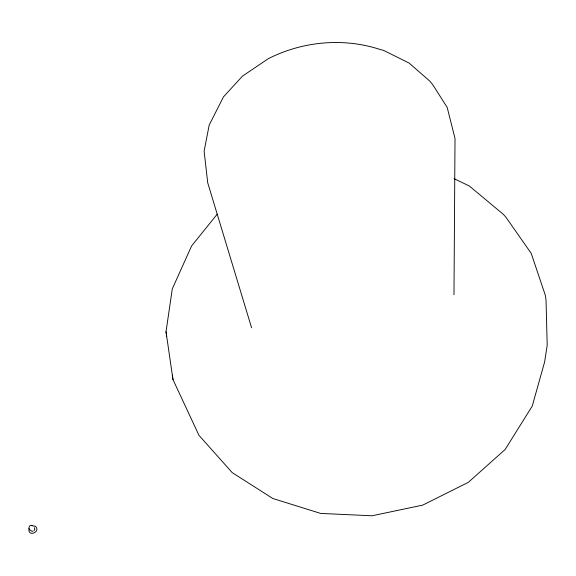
<?xml version="1.0" encoding="UTF-8"?>
<svg xmlns="http://www.w3.org/2000/svg" width="576" height="576" viewBox="0 0 576 576"><rect width="100%" height="100%" fill="white"/><g stroke="black" fill="none" stroke-linecap="round" stroke-linejoin="round"><path stroke-width="0.86" d="M453.982 294.754L455.018 138.528L447.185 107.402L432.691 84.6L429.667 80.986L409.068 63.036L383.522 50.357L380.671 49.651C343.814 37.433 302.933 41.17 268.387 58.637L242.453 76.14L223.502 96.826L209.182 125.086L204.113 151.193L207.713 182.786L251.59 327.794M166.666 336.139L166.025 331.711L172.296 288.871L191.585 245.988L217.188 214.186M29.009 528.566C27.461 538.121 42.365 531.202 34.718 525.845M31.853 525.708L32.846 525.499M33.422 526.082L34.15 526.327M454.018 178.639L469.339 186.012L503.23 214.243L505.85 217.087L531.23 253.397L545.364 295.416L546.019 299.966L547.2 345.168L544.63 361.922L532.238 406.094L505.145 449.489L468.324 482.342L422.705 505.13L372.053 515.779L320.652 513.418L272.794 498.492L232.214 472.622L198.965 435.326L172.987 379.613L166.025 331.711M32.537 525.852C29.261 523.418 27.202 529.697 31.097 530.741A2.182 1.894 -44.6 0 0 33.005 531.194M172.332 375.098L172.987 379.613M34.272 527.746A2.182 1.894 -44.6 0 1 34.596 529.697M34.337 530.201A2.182 1.894 -44.6 0 1 33.97 530.633"/></g></svg>
